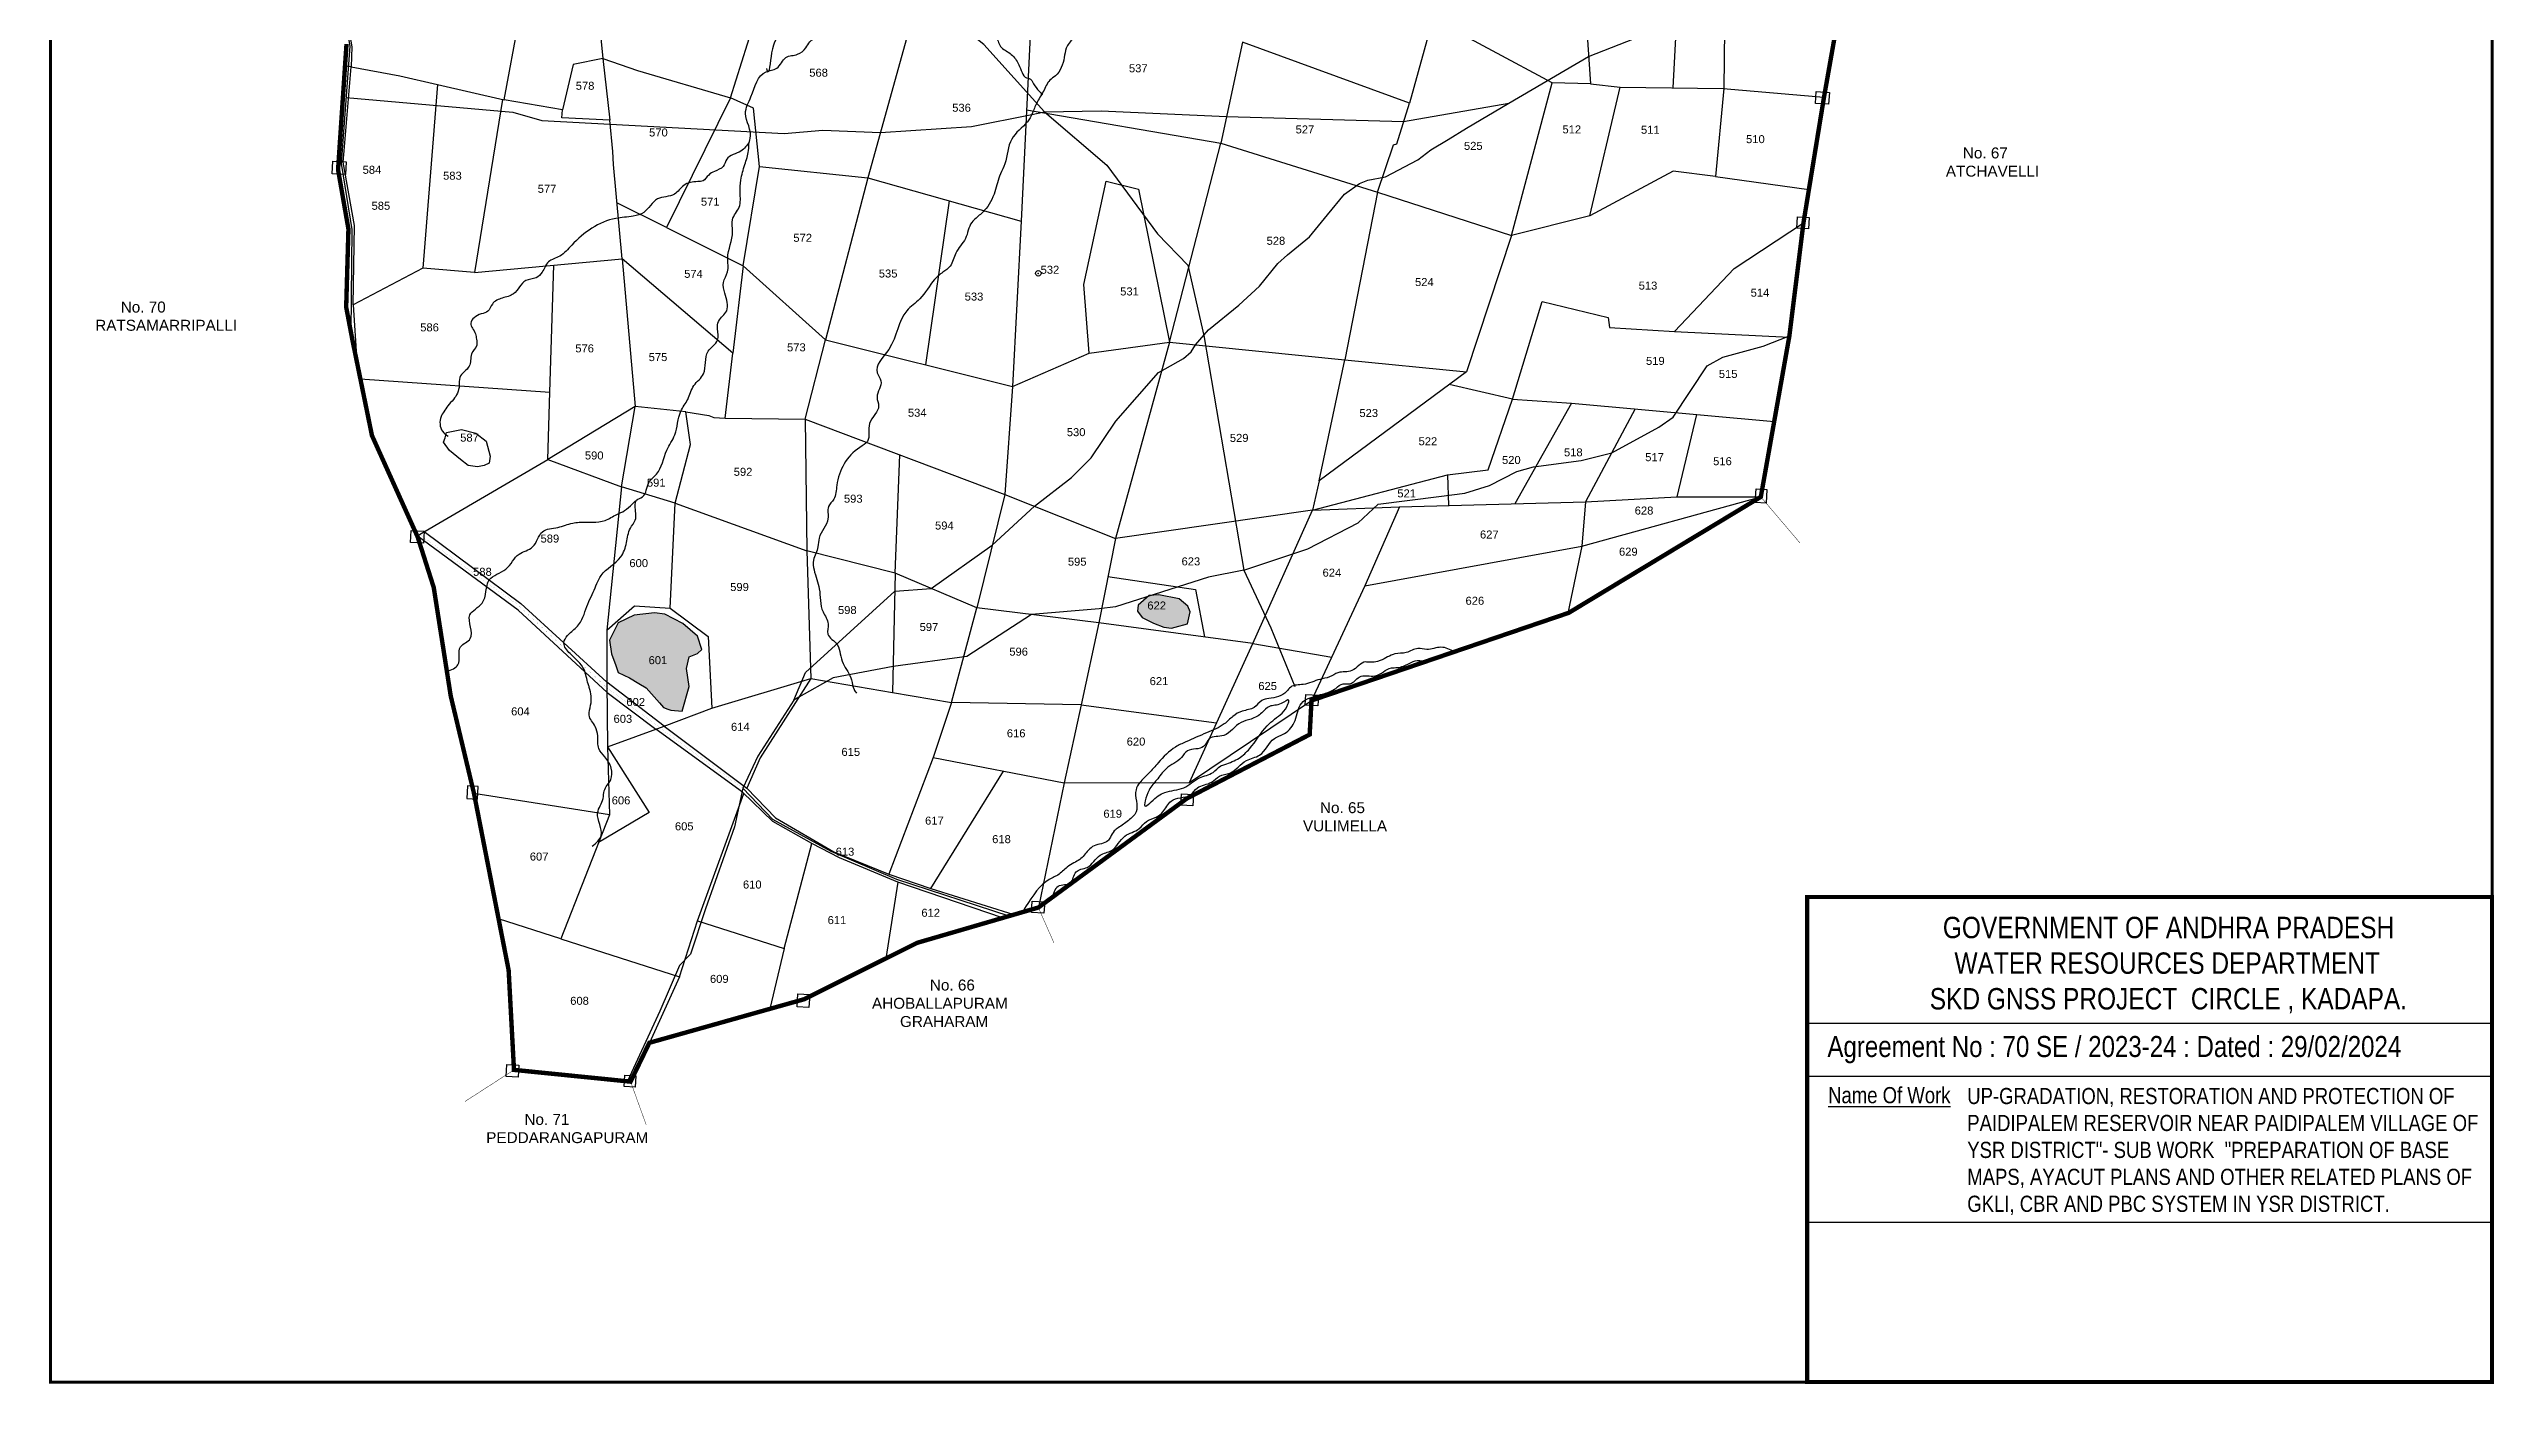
# Model space of a CAD drawing. Header units: millimetres. Extents: x 201998 to 206429, y 1598826 to 1606077.
# Drawn here: x 201998 to 206429, y 1598826 to 1601245 of the extents above; entities that cross this region are included whole.
import ezdxf

# ---------------------------------------------------------------- set-up
doc = ezdxf.new("R2010")
doc.units = ezdxf.units.MM
doc.header["$PDMODE"] = 32
doc.header["$PDSIZE"] = 10
for name, color, linetype in [('FRAME 025', 7, 'Continuous'), ('PLOTS', 7, 'Continuous'), ('PLOTS NO', 7, 'Continuous'), ('ROADS', 1, 'Continuous'), ('STREAMS', 4, 'Continuous'), ('TANKS', 4, 'Continuous'), ('TEXT', 1, 'Continuous'), ('TITLEBLOCK', 7, 'Continuous'), ('VILLAGE BOUNDARY STONES', 1, 'Continuous'), ('VILLAGE BOUNDRY', 5, 'Continuous')]:
    doc.layers.add(name, color=color, linetype=linetype)
doc.styles.add('ARIALN', font='ARIALN.TTF')
doc.styles.get("Standard").update_dxf_attribs({"font": 'arial.ttf'})

# ---------------------------------------------------------------- blocks, each defined once
blk = doc.blocks.new('AQUEDUCT')
blk.add_circle((0, 0), 0.938)

msp = doc.modelspace()

# ---------------------------------------------------------------- hatches: boundary and pattern name
at = {"layer": 'TANKS'}
h = msp.add_hatch(dxfattribs=at)
h.set_pattern_fill('DASH', color=256, scale=1.9816, angle=-3.6104)
h.set_pattern_definition([(356.38964, (193844.571, 1595630.348), (6.67528, 5.8829062), [6.2915795, -6.2915795])])
h.paths.add_polyline_path([(203145.9, 1600044.9), (203158.2, 1600089.9), (203153.6, 1600122.3), (203158.3, 1600143.1), (203173.5, 1600149.1), (203181, 1600156.9), (203173.6, 1600180.6), (203146.9, 1600203.7), (203114, 1600220.8), (203095.4, 1600222.8), (203058.9, 1600218.6), (203029.4, 1600204.9), (203013.9, 1600173.8), (203017.7, 1600148.8), (203025.3, 1600127.6), (203029.9, 1600114.8), (203050.2, 1600105.5), (203067.1, 1600095.2), (203080.3, 1600087.1), (203104.5, 1600060), (203112, 1600051.6), (203119.9, 1600048.8), (203125.2, 1600046.7)])
h.paths.add_polyline_path([(203999.5, 1600204.3), (204018.2, 1600197.3), (204032.1, 1600195.4), (204039.2, 1600196.8), (204061.2, 1600203.1), (204066, 1600224.7), (204062.2, 1600234.9), (204046.2, 1600248.3), (204009.5, 1600255.9), (203992, 1600254.4), (203972.2, 1600236.9), (203970.5, 1600226.2), (203979.5, 1600214.4)])

# ---------------------------------------------------------------- linework, layer by layer
at = {"color": 5, "const_width": 5.6}
msp.add_lwpolyline([(202000.9, 1605698.7), (206425.5, 1605698.7), (206425.5, 1598829.6), (202000.9, 1598829.6)], close=True, dxfattribs=at)
at = {"color": 3}
msp.add_point((203791, 1600838, 23), dxfattribs=at)
at = {"layer": 'FRAME 025', "lineweight": -3, "elevation": 9.4}
for points in [[(205186, 1599479.6), (206427.3, 1599479.6)], [(205185.4, 1599383.8), (206426.8, 1599383.8)], [(205182.7, 1599119.2), (206424, 1599119.2)]]:
    msp.add_lwpolyline(points, dxfattribs=at)
at = {"layer": 'PLOTS'}
for points in [[(202550.2, 1601570.6), (202535.1, 1601435.4), (202528.3, 1601355.6), (202547, 1601248.4), (202545.7, 1601212.2), (202534.7, 1601213.5)], [(202545.7, 1601212.2), (202633.9, 1601195.9), (202702.2, 1601180.3), (202823.1, 1601152.2), (202850.2, 1601298.2), (202665.4, 1601339.1), (202716.3, 1601533.8)], [(202972.7, 1601531.7), (202988.9, 1601362.6), (203001.6, 1601227.5), (202948, 1601216.1), (202928.9, 1601134.5), (202823.1, 1601152.2)], [(203233.4, 1601156.1), (203274.6, 1601286.4), (202988.9, 1601362.6)], [(203778.9, 1601318.3), (203760.1, 1600932.8)], [(204716.2, 1601318.6), (204783.2, 1601304.9), (204791.4, 1601181.2), (204722.5, 1601183.1), (204505.7, 1601299.3)], [(204941.7, 1601174.1), (204950.1, 1601333.8)], [(205035.4, 1601334.7), (205033.1, 1601172.7), (205018.2, 1601013.7), (205187.4, 1600989.8)], [(203562.1, 1601298.1), (203482.1, 1601011.1)], [(204505.7, 1601299.3), (204463.5, 1601146.4), (204161.2, 1601256.8)], [(204161.2, 1601256.8), (204121.8, 1601074.1), (204405.6, 1600984.9), (204434.6, 1601070.9), (204440.5, 1601072.4), (204463.5, 1601146.4)], [(202549.5, 1600780.8), (202551.9, 1600924.6), (202531.4, 1601039.3), (202533, 1601060), (202545.7, 1601212.2)], [(203001.6, 1601227.5), (203014.4, 1601115.8)], [(203001.6, 1601227.5), (203065, 1601205.4), (203233.4, 1601156.1), (203117.2, 1600921.1), (203027.4, 1600965.5)], [(202819.8, 1601153), (202769.3, 1600839.3), (202675.7, 1600847.4), (202549.5, 1600780.8), (202556, 1600678.5)], [(202702.2, 1601180.3), (202675.7, 1600847.4)], [(203117.2, 1600921.1), (203256.1, 1600851.8), (203285.5, 1601031.7), (203275, 1601137.4), (203233.4, 1601156.1)], [(204405.6, 1600984.9), (204648.8, 1600906.7), (204722.5, 1601183.1)], [(204790.4, 1600942.2), (204845.4, 1601175.5)], [(204791.4, 1601181.2), (204845.4, 1601175.5), (205032.2, 1601172.7), (205214.8, 1601157.2)], [(202769.3, 1600839.3), (203036.7, 1600864.3), (203021.1, 1601035.1), (203020, 1601058.9), (203014.4, 1601115.8), (202927.9, 1601119.9), (202928.9, 1601134.5)], [(203769.9, 1601134), (204121.8, 1601074.1)], [(204028.6, 1600713.6), (204121.8, 1601074.1)], [(203285.5, 1601031.7), (203482.1, 1601011.1), (203405.5, 1600717.8), (203256.1, 1600851.8)], [(203482.1, 1601011.1), (203760.1, 1600932.8), (203744, 1600632.8)], [(205018.2, 1601013.7), (204941.7, 1601023.2), (204790.4, 1600942.2), (204648.8, 1600906.7)], [(203587.3, 1600672.2), (203630, 1600969.4)], [(203883, 1600693.4), (203873.4, 1600818), (203913.7, 1601004.9), (203972.5, 1600990.4), (204028.6, 1600713.6)], [(204405.6, 1600984.9), (204346.3, 1600681.2)], [(204943.6, 1600733), (205052, 1600847.1), (205177.6, 1600929.6)], [(204648.8, 1600906.7), (204566.7, 1600659.7)], [(203036.7, 1600864.3), (203060.2, 1600596.6), (202902.3, 1600500.9), (202906.1, 1600622.8), (202913.1, 1600852.7)], [(203256.1, 1600851.8), (203237.7, 1600693.6), (203036.7, 1600864.3)], [(204650.4, 1600610.2), (204703.9, 1600787.1), (204823.4, 1600758), (204826.1, 1600739.9), (204943.6, 1600733), (205151.6, 1600722.5)], [(203223.3, 1600575.5), (203368.3, 1600573.7), (203405.5, 1600717.8)], [(203405.5, 1600717.8), (203744, 1600632.8), (203730.1, 1600437.6)], [(203744, 1600632.8), (203883, 1600693.4), (204028.6, 1600713.6), (204346.3, 1600681.2), (204566.7, 1600659.7), (204299.9, 1600462.3), (204287.6, 1600409.3)], [(204028.6, 1600713.6), (203930.8, 1600357.5)], [(203152.4, 1600587.1), (203194.2, 1600580.5), (203202.8, 1600577), (203223.3, 1600575.5), (203237.7, 1600693.6)], [(204299.9, 1600462.3), (204346.3, 1600681.2)], [(202562.4, 1600647.1), (202906.1, 1600622.8)], [(204287.6, 1600409.3), (204532.6, 1600473), (204606.5, 1600482), (204650.4, 1600610.2), (204535.4, 1600636.5)], [(204650.4, 1600610.2), (204757.1, 1600603), (204654.4, 1600420.8)], [(202902.3, 1600500.9), (203035.9, 1600451.5), (203060.2, 1600596.6)], [(203133.2, 1600421.6), (203160.5, 1600527.9), (203152.4, 1600587.1), (203060.2, 1600596.6)], [(203368.3, 1600573.7), (203730.1, 1600437.6), (203679.4, 1600232.1)], [(203368.3, 1600573.7), (203371.6, 1600335.4)], [(204757.1, 1600603), (205124.5, 1600569.4)], [(204872.8, 1600592.4), (204782.5, 1600424.3)], [(204983.6, 1600582.3), (204948.4, 1600433.3)], [(202665.3, 1600362.7), (202902.3, 1600500.9)], [(203531.5, 1600295), (203539.8, 1600509.2)], [(203035.9, 1600451.5), (203009.1, 1600191.5), (203009.3, 1600097.2), (203010.6, 1599980.2), (203112.9, 1600017.5), (203009.3, 1600097.2)], [(203123.9, 1600231.7), (203133.2, 1600421.6), (203035.9, 1600451.5)], [(203730.1, 1600437.6), (203930.8, 1600357.5), (203901, 1600205.2), (203679.4, 1600232.1)], [(204287.6, 1600409.3), (204445.5, 1600415.2), (204782.5, 1600424.3), (204948.4, 1600433.3), (205100.3, 1600433.1)], [(204532.6, 1600473), (204534.1, 1600417.6)], [(204775.9, 1600343.8), (205100.3, 1600433.1)], [(203133.2, 1600421.6), (203371.6, 1600335.4), (203378.8, 1600104.4)], [(204179.5, 1600167.5), (204287.6, 1600409.3), (203930.8, 1600357.5)], [(204445.5, 1600415.2), (204382.9, 1600271.7), (204286.1, 1600064.3)], [(204782.5, 1600424.3), (204775.9, 1600343.8), (204750.8, 1600222.6)], [(203009.5, 1600078.6), (202848.7, 1600227.8), (202665.3, 1600362.7)], [(202678.1, 1600370.2), (202853.4, 1600240.1), (203009.3, 1600097.2)], [(204382.9, 1600271.7), (204775.9, 1600343.8)], [(203378.8, 1600104.4), (203526.8, 1600078.8), (203633.6, 1600060.4), (203679.4, 1600232.1), (203531.5, 1600295), (203371.6, 1600335.4)], [(203531.5, 1600295), (203526.8, 1600078.8)], [(203917.3, 1600288.6), (204076.1, 1600265.1), (204092.2, 1600179.3)], [(203009.1, 1600191.5), (203059.1, 1600235.8), (203123.9, 1600231.7), (203192.7, 1600180.4), (203199.2, 1600050.3)], [(203901, 1600205.2), (203868.5, 1600056.7), (203633.6, 1600060.4)], [(203837.8, 1599915.1), (204064.9, 1599916), (204179.5, 1600167.5), (203901, 1600205.2)], [(204179.6, 1600167.4), (204322.7, 1600142.6)], [(203009.5, 1600078.6), (203098.2, 1600012.1)], [(203112.9, 1600017.5), (203199.2, 1600050.3), (203378.8, 1600104.4), (203287, 1599960.3), (203262.7, 1599905.4)], [(203633.6, 1600060.4), (203600.5, 1599961.2), (203520, 1599749.9)], [(203868.5, 1600056.7), (203837.8, 1599915.1)], [(203868.5, 1600056.7), (204113.9, 1600023.6)], [(204064.9, 1599916), (204286.1, 1600064.3)], [(203536.4, 1599735.4), (203430.5, 1599779.5), (203380.5, 1599805.4), (203310.2, 1599845.1), (203254.9, 1599898.3), (203098.2, 1600012.1)], [(203112.9, 1600017.5), (203262.7, 1599905.4), (203314.8, 1599851.4), (203420.2, 1599789.9), (203520, 1599749.9), (203596.3, 1599723.9), (203746.9, 1599676.4)], [(203010.6, 1599980.2), (203013.8, 1599857.3), (202768.4, 1599896)], [(203010.6, 1599980.2), (203086.1, 1599861.1), (202994, 1599806.9)], [(203600.5, 1599961.2), (203837.8, 1599915.1), (203791.1, 1599689.2)], [(203596.3, 1599723.9), (203728, 1599936.4)], [(203013.8, 1599857.3), (202925.8, 1599632.8), (202813, 1599668.7)], [(203140.6, 1599563.9), (203173.2, 1599665.4), (203257.7, 1599895.6)], [(203173.2, 1599665.4), (203330.5, 1599615), (203380.5, 1599805.4)], [(203726.1, 1599670.3), (203536.4, 1599735.4), (203514.8, 1599596.9)], [(202925.8, 1599632.8), (203140.6, 1599563.9), (203086.2, 1599444.2)], [(203330.5, 1599615), (203304.5, 1599505.6)]]:
    msp.add_lwpolyline(points, dxfattribs=at)
at = {"layer": 'ROADS'}
for points in [[(202690.3, 1602352.8), (202631.4, 1602113.3), (202614.4, 1601857.8), (202569.6, 1601659.2), (202546.1, 1601571.1), (202524, 1601363), (202543.5, 1601249.3), (202527.5, 1601036.9), (202547.3, 1600917.7), (202545.2, 1600732.2)], [(203802.1, 1601130.7), (203692.5, 1601252.7), (203638.4, 1601295.5), (203571.8, 1601336), (203530.8, 1601363.5), (203504.3, 1601379.2), (203387.3, 1601483.8), (203327.7, 1601542.7), (203222.2, 1601665.7), (203076.3, 1601822.3), (203023.7, 1601889.3), (202977.2, 1601920), (202908.7, 1601958), (202879.7, 1601987.6), (202853.6, 1602017.8), (202797.2, 1602071.7), (202756.8, 1602098.6), (202748.8, 1602111.2), (202685.3, 1602332.5)], [(202536.5, 1601156.6), (202838.9, 1601129.9), (202891.2, 1601115), (203330.5, 1601091.6), (203400.5, 1601097.6), (203505, 1601093.4), (203669.9, 1601104.2), (203779.4, 1601126.1), (203802.1, 1601130.7), (203904.9, 1601132.5), (204132.2, 1601122.4), (204453.1, 1601113), (204643.6, 1601146.1), (204788.1, 1601231.1), (205021.4, 1601322.3)], [(203347.9, 1600065.1), (203369.1, 1600115.2), (203530.8, 1600262.3), (203596.8, 1600267.2), (203707.3, 1600345.5), (203784.1, 1600416), (203851.1, 1600468.2), (203886.8, 1600503.9), (203931.8, 1600570.5), (204008.6, 1600658.6), (204020.8, 1600665.3), (204054.3, 1600683.8), (204067.8, 1600695.9), (204076.1, 1600708.8), (204099.7, 1600736), (204154.6, 1600780.4), (204191.8, 1600815.1), (204225, 1600855.9), (204242.9, 1600871.6), (204282.2, 1600904.1), (204315.2, 1600944.3), (204345.9, 1600981.7), (204373.1, 1601000.8), (204387.9, 1601006.7), (204420, 1601012.7), (204478.7, 1601043.4), (204502.3, 1601061.9), (204533.5, 1601080.5), (204567.2, 1601100.8), (204643.6, 1601146.1)], [(203802.1, 1601130.7), (203915.4, 1601033.8), (204007.1, 1600909.9), (204061.8, 1600852.7), (204091, 1600725.6), (204163.5, 1600300.4), (204212.6, 1600196.1), (204256.1, 1600089.4)], [(204163.5, 1600300.4), (204279.6, 1600338.7), (204370.6, 1600386), (204407.1, 1600419.9), (204516.7, 1600433.9), (204563.8, 1600439.9), (204608.7, 1600453.8), (204658.1, 1600479), (204688.3, 1600487.6), (204774.7, 1600499.2), (204830.2, 1600513.2), (204915.6, 1600559.6), (204941.5, 1600577.6), (205002.8, 1600670.7), (205031.3, 1600686), (205104.5, 1600705.9), (205152.1, 1600724.8)], [(204163.5, 1600300.4), (204099.2, 1600287.7), (203931, 1600233.9), (203901.4, 1600230.4), (203778.7, 1600220), (203661.4, 1600144.1), (203527.9, 1600126.1), (203419.4, 1600105.4), (203357.1, 1600070.3), (203347.9, 1600065.1), (203282.6, 1599963.6), (203255.7, 1599905.4), (203240.3, 1599835.6), (203187.7, 1599686.6), (203160.9, 1599604.6), (203140.6, 1599584.1), (203105.2, 1599501.7), (203046.4, 1599374.4)], [(203738.3, 1599673.8), (203534.6, 1599739.8), (203415.5, 1599790.6), (203309.9, 1599848.8), (203255.7, 1599905.4)]]:
    msp.add_lwpolyline(points, dxfattribs=at)
at = {"layer": 'ROADS', "const_width": 0.1}
msp.add_lwpolyline([(203255.7, 1599905.4), (203103.9, 1600015.7), (203009.5, 1600087.1), (202912.6, 1600177.4), (202845.6, 1600239.4), (202662, 1600370.1)], dxfattribs=at)
at = {"layer": 'STREAMS'}
for points in [[(204185.7, 1601780), (204197.4, 1601761.5), (204203.1, 1601740.3), (204222.6, 1601723.6), (204225.5, 1601700.9), (204211.3, 1601684), (204205.8, 1601665.9), (204193.2, 1601647.5), (204189.7, 1601628.7), (204172.7, 1601610.6), (204163.9, 1601594.7), (204157.8, 1601574.8), (204137.4, 1601546.6), (204125.5, 1601516.5), (204113.1, 1601501.8), (204112.3, 1601475.3), (204092.7, 1601439.8), (204081.5, 1601402.5), (204071.4, 1601377.6), (204067.2, 1601365.6), (204077.4, 1601333), (204078.4, 1601315.6), (204075.2, 1601269.7), (204067.4, 1601265.4), (204050.3, 1601270.2), (204027.7, 1601285.3), (204012.6, 1601299.2), (203993.4, 1601298), (203972.7, 1601299.3), (203942.8, 1601295.7), (203924.4, 1601296.2), (203904.6, 1601301.6), (203878.1, 1601285.5), (203853.8, 1601263.2), (203841.8, 1601245.9), (203838, 1601229.1), (203822, 1601195.9), (203812.1, 1601188), (203800.1, 1601167.4), (203788.1, 1601146.6), (203780, 1601127.4), (203771.2, 1601112.8), (203742.8, 1601081.3), (203730.4, 1601036.5), (203722.3, 1601018.1), (203712.4, 1600985.9), (203693.2, 1600951.6), (203678.4, 1600938.3), (203670.4, 1600930.1), (203659, 1600901.3), (203641.5, 1600874.9), (203631.1, 1600850.8), (203618, 1600840), (203603.1, 1600826.8), (203576.4, 1600791.8), (203552.6, 1600770.4), (203519.9, 1600700), (203499.2, 1600657.8), (203505.9, 1600643.2), (203498.8, 1600613.7), (203501.7, 1600598.2), (203485.4, 1600566.1), (203481.4, 1600533.6), (203467.6, 1600522.8), (203426, 1600454.1), (203420.2, 1600428.7), (203411, 1600415.4), (203409.9, 1600393.5), (203393.8, 1600358.4), (203391.8, 1600342.8), (203383.7, 1600318.3), (203389.8, 1600283.4), (203394.2, 1600266.5), (203400.9, 1600224.8), (203410.3, 1600202.9), (203409.6, 1600184.7), (203426.6, 1600165.5), (203432.1, 1600148.7), (203437.4, 1600131.5), (203452.6, 1600101.5), (203457.1, 1600084.1), (203461.3, 1600077.5)], [(202982.4, 1599800.1), (202999, 1599819.6), (202992.5, 1599860.7), (203002.3, 1599886.7), (203004.2, 1599900.6), (203016.4, 1599920.9), (203017, 1599941.6), (203005.3, 1599962.3), (202994.7, 1599977), (202992.6, 1600000.4), (202988.1, 1600017.1), (202976.9, 1600037.8), (202979.8, 1600055.7), (202977.4, 1600087.8), (202975.2, 1600094.3), (202967.8, 1600120.2), (202942.5, 1600149.2), (202931.4, 1600168.6), (202937.7, 1600182), (202953.5, 1600196.3), (202961.4, 1600206.4), (202976.4, 1600243.7), (202984.6, 1600260.4), (202998.7, 1600290.6), (203034.4, 1600324.3), (203044.9, 1600350.3), (203051.8, 1600376.4), (203060.7, 1600391), (203060.6, 1600417.3), (203063, 1600426.9), (203073.8, 1600433.1), (203085.3, 1600459.4), (203099, 1600474.3), (203117.8, 1600517.8), (203132.3, 1600545.5), (203143.2, 1600588.1), (203155.7, 1600609.8), (203166.9, 1600634.6), (203184.4, 1600656.2), (203192.6, 1600696.8), (203209.9, 1600717.2), (203209.5, 1600737.6), (203211.7, 1600750.9), (203226.3, 1600770.4), (203223.1, 1600802), (203220.5, 1600821.7), (203228, 1600840.8), (203228.2, 1600865.7), (203237.1, 1600914), (203236.7, 1600935.3), (203249.1, 1600958.1), (203250.7, 1600984.4), (203252.2, 1601006.8), (203259.1, 1601035.1), (203265.9, 1601060.5), (203267.5, 1601077.1), (203269, 1601082.2), (203260.5, 1601127.7), (203270.3, 1601158), (203297.6, 1601203.3), (203317, 1601209.6), (203333.8, 1601229.3), (203354.9, 1601234.8), (203369.5, 1601246.6), (203377.1, 1601257.6), (203413.7, 1601280.1), (203420.9, 1601287.2), (203444.9, 1601295.7), (203459.9, 1601307.1), (203471.7, 1601322.4), (203489.5, 1601328.6), (203530.3, 1601376.7), (203540.3, 1601379.3), (203574.7, 1601379.6), (203615, 1601363.5), (203632.4, 1601334.6), (203662.3, 1601316.1), (203673.6, 1601305.2), (203688.4, 1601284.8), (203713.5, 1601268), (203722.7, 1601249.1), (203739.9, 1601236.4), (203753.8, 1601219.4), (203760.2, 1601205.3), (203767.5, 1601193.7), (203776.8, 1601189.7), (203784.9, 1601177.6), (203796.9, 1601161.6), (203795.9, 1601162.2)], [(203371.4, 1601383.9), (203355.4, 1601323.9), (203339.9, 1601295.3), (203326.4, 1601277.2), (203307.8, 1601237.5), (203300.3, 1601204.2), (203298.9, 1601209)], [(203267.3, 1601076.1), (203252.1, 1601059.6), (203226.3, 1601044.7), (203220.1, 1601031.8), (203204.1, 1601022.8), (203193.7, 1601016.2), (203183.5, 1601005.7), (203173.8, 1601004.2), (203148.5, 1600997.4), (203131.6, 1600981.5), (203100.9, 1600972.8), (203076, 1600948.3), (203057.1, 1600941.6), (203025.3, 1600937.5), (202945.5, 1600888.9), (202923.8, 1600869.2), (202903.5, 1600859), (202891.9, 1600840), (202881, 1600830.1), (202862.3, 1600824.8), (202840.1, 1600801), (202819.7, 1600793.3), (202801.7, 1600782.4), (202793.8, 1600769.4), (202781.4, 1600764.5), (202762.7, 1600747.7), (202770.9, 1600728.7), (202772.9, 1600718.8), (202773.3, 1600707.9), (202764.1, 1600692.3), (202762.2, 1600680.1), (202759.7, 1600670.1), (202742.8, 1600649.3), (202741.7, 1600634.4), (202731.3, 1600609.6), (202720.9, 1600598.2), (202713.6, 1600587.3), (202708.8, 1600578.5), (202711.3, 1600551.9), (202721.6, 1600542.8)], [(202719.2, 1600117.2), (202739.4, 1600129), (202744.1, 1600161.3), (202761.7, 1600176.4), (202761, 1600219.2), (202783.1, 1600240.5), (202796.1, 1600282.6), (202826.3, 1600302.4), (202850.4, 1600329.6), (202874.7, 1600342.5), (202892.5, 1600369.9), (202920.2, 1600377.8), (202947.3, 1600385.6), (202959.1, 1600387.2), (203005.9, 1600390.5), (203027.3, 1600401.4), (203041.3, 1600408.2), (203055.3, 1600420.2), (203061.3, 1600426)], [(204545, 1600152.5), (204520.7, 1600160.7), (204495.1, 1600156.8), (204478.9, 1600158.4), (204457.7, 1600151.2), (204437.3, 1600148.6), (204424, 1600143.1), (204410.8, 1600136.6), (204388.4, 1600133.7), (204384.4, 1600134), (204359.4, 1600118.4), (204334.1, 1600114.6), (204318.8, 1600107), (204301.3, 1600102.5), (204271.1, 1600093.3), (204248.4, 1600088.6), (204240.8, 1600080.3), (204208.8, 1600067.8), (204195.8, 1600064.2), (204182.4, 1600051.8), (204160.7, 1600045), (204143.6, 1600035.4), (204128.1, 1600021.9), (204095.9, 1600005.6), (204058.6, 1599989.3), (204039.6, 1599979.9), (204008.5, 1599951.6), (203990.8, 1599931.9), (203975, 1599915.6), (203968.1, 1599902.6), (203968.1, 1599862.3), (203954.3, 1599846.9), (203936, 1599833.7), (203928.7, 1599828), (203921.7, 1599816.4), (203917.1, 1599810.1), (203892.4, 1599801.2), (203881.8, 1599792.9), (203866, 1599776.1), (203855.6, 1599770.2), (203843.4, 1599762.4), (203826.2, 1599748), (203817.8, 1599743.9), (203771.9, 1599696.7), (203763.6, 1599681.2), (203799.8, 1599695.6), (203815.4, 1599707), (203827, 1599727.7), (203849.1, 1599734.1), (203859.6, 1599753.6), (203868.1, 1599758.5), (203879.8, 1599762), (203903.2, 1599784.1), (203923.5, 1599792.5), (203947.9, 1599818.6), (203973.8, 1599832.3), (203986.9, 1599845.1), (204004.4, 1599853), (204016.8, 1599862.3), (204031.8, 1599882.1), (204048.4, 1599888.1), (204066.5, 1599893.1), (204079.3, 1599905.9), (204105.1, 1599916.4), (204119.3, 1599927.1), (204138.1, 1599932.7), (204168.4, 1599955.5), (204192.1, 1599965.4), (204218.9, 1599995.4), (204237.1, 1600004.3), (204256.3, 1600028.3), (204267.7, 1600058.7), (204308.3, 1600076.4), (204330, 1600086.2), (204343.4, 1600094.4), (204356.1, 1600094.6), (204372.6, 1600106.8), (204401.6, 1600109.1), (204430.9, 1600123.2), (204441.5, 1600123.9), (204463.1, 1600131.4), (204477.5, 1600136.9), (204497.8, 1600136.4), (204498.6, 1600136.6)]]:
    msp.add_spline(points, degree=3, dxfattribs=at)
msp.add_open_spline([(203985.6, 1599872.9), (203980.7, 1599872), (203990.1, 1599905), (204006.3, 1599919.5), (204022.4, 1599945.2), (204048, 1599954.1), (204062.2, 1599979.8), (204091, 1599972.7), (204100, 1600001.7), (204134.7, 1599995.2), (204150.5, 1600025.4), (204178.4, 1600029.6), (204195.3, 1600039.9), (204210.4, 1600057.6), (204227.5, 1600053.2), (204247.5, 1600070.5), (204240.1, 1600044.7), (204223.9, 1600035), (204196.7, 1600011), (204181.4, 1599982.7), (204155, 1599958), (204135.6, 1599950.5), (204118, 1599945.2), (204107, 1599929.8), (204079.3, 1599926.2), (204056.4, 1599901.7), (204019.9, 1599901.1), (204001.5, 1599886.8), (203987.8, 1599873.2), (203985.6, 1599872.9)], degree=3, knots=[0, 0, 0, 0, 74.238944, 132.387959, 199.911842, 286.297772, 327.746466, 404.094682, 447.380102, 515.887835, 614.618537, 662.971234, 720.413334, 765.628832, 821.081849, 859.236055, 878.943734, 970.254531, 1015.320863, 1148.20297, 1212.168104, 1283.604338, 1303.954021, 1349.310215, 1416.015604, 1501.156064, 1590.081328, 1665.3699, 1698.127108, 1698.127108, 1698.127108, 1698.127108], dxfattribs=at)
at = {"layer": 'TANKS'}
for points in [[(202718.7, 1600549.9), (202745.8, 1600555.1), (202772, 1600548.5), (202790.4, 1600533.9), (202797.7, 1600507), (202795.9, 1600494.3), (202787, 1600490.1), (202774.7, 1600487.4), (202758, 1600489.9), (202744.1, 1600501.1), (202723.8, 1600517.4), (202713.4, 1600532.5), (202716.4, 1600539.9)], [(203999.5, 1600204.3), (204018.2, 1600197.3), (204032.1, 1600195.4), (204039.2, 1600196.8), (204061.2, 1600203.1), (204066, 1600224.7), (204062.2, 1600234.9), (204046.2, 1600248.3), (204009.5, 1600255.9), (203992, 1600254.4), (203972.2, 1600236.9), (203970.5, 1600226.2), (203979.5, 1600214.4)], [(203145.9, 1600044.9), (203158.2, 1600089.9), (203153.6, 1600122.3), (203158.3, 1600143.1), (203173.5, 1600149.1), (203181, 1600156.9), (203173.6, 1600180.6), (203146.9, 1600203.7), (203114, 1600220.8), (203095.4, 1600222.8), (203058.9, 1600218.6), (203029.4, 1600204.9), (203013.9, 1600173.8), (203017.7, 1600148.8), (203025.3, 1600127.6), (203029.9, 1600114.8), (203050.2, 1600105.5), (203067.1, 1600095.2), (203080.3, 1600087.1), (203104.5, 1600060), (203112, 1600051.6), (203119.9, 1600048.8), (203125.2, 1600046.7)]]:
    msp.add_lwpolyline(points, close=True, dxfattribs=at)
at = {"layer": 'VILLAGE BOUNDARY STONES'}
for points in [[(205200.5, 1601167.3), (205224.5, 1601165.8), (205223.1, 1601144.4), (205199.1, 1601145.9)], [(202512.7, 1601041.4), (202536.9, 1601039.9), (202535.4, 1601017), (202511.2, 1601018.5)], [(205167, 1600940.3), (205187.8, 1600939), (205186.5, 1600918.6), (205165.7, 1600919.9)], [(205091.7, 1600447.8), (205111.5, 1600446.5), (205110, 1600421.7), (205090.1, 1600423)], [(202654.8, 1600372.4), (202678.3, 1600371), (202677, 1600349.3), (202653.4, 1600350.7)], [(204276, 1600075.2), (204298.6, 1600073.8), (204297.3, 1600054.3), (204274.8, 1600055.7)], [(202775.9, 1599908.3), (202756.6, 1599909.5), (202755.2, 1599886.8), (202774.5, 1599885.6)], [(204050.7, 1599895.2), (204072.2, 1599893.8), (204070.9, 1599873.5), (204049.4, 1599874.8)], [(203779.7, 1599700.7), (203802.6, 1599699.3), (203801.3, 1599678.8), (203778.4, 1599680.2)], [(203355.3, 1599533.1), (203376.9, 1599531.7), (203375.4, 1599508.2), (203353.8, 1599509.6)], [(202828, 1599404.9), (202849.7, 1599403.5), (202848.3, 1599381.9), (202826.7, 1599383.3)], [(203041.6, 1599385.4), (203061.9, 1599384.1), (203060.7, 1599364), (203040.3, 1599365.3)]]:
    msp.add_lwpolyline(points, close=True, dxfattribs=at)
at = {"layer": 'VILLAGE BOUNDRY'}
for points, const_width in [([(202537.4, 1601253.5), (202522.1, 1601025.9), (202540.9, 1600918.1), (202536.8, 1600776.9), (202548.1, 1600717.3), (202583.5, 1600544.3), (202666.4, 1600360.4), (202695.5, 1600268.9), (202726.3, 1600072.3), (202768.4, 1599896), (202831.2, 1599575.7), (202840.9, 1599395.1), (203052.2, 1599373.8), (203086.2, 1599444.2), (203366.7, 1599523.1), (203571.6, 1599625.3), (203791.1, 1599689.2), (204060.3, 1599886.8), (204282.8, 1600002.6), (204286.1, 1600064.3), (204752.3, 1600223.1), (205100.3, 1600433.1), (205152.1, 1600724.8), (205177.6, 1600929.6), (205214.8, 1601157.2), (205270.1, 1601469.7)], 8), ([(205100.3, 1600433.1), (205171.1, 1600349.8)], 0.793), ([(203791.1, 1599689.2), (203819.4, 1599625.1)], 0.793), ([(202840.9, 1599395.1), (202752.3, 1599338)], 0.793), ([(203052.2, 1599373.8), (203080.3, 1599296)], 0.793)]:
    msp.add_lwpolyline(points, dxfattribs=dict(at, const_width=const_width))
at = {"layer": 'VILLAGE BOUNDRY', "color": 5, "const_width": 7.28}
msp.add_lwpolyline([(206425.5, 1598829.6), (205184.3, 1598829.6), (205184.3, 1599708.2), (206425.5, 1599708.2)], close=True, dxfattribs=at)

# ---------------------------------------------------------------- block references
at = {"rotation": 18.35689587063089}
msp.add_blockref('AQUEDUCT', (204304.3, 1600073.8), dxfattribs=at)

# ---------------------------------------------------------------- texts
at = {"layer": 'PLOTS NO'}
for s, p in [('578', (202952.8, 1601170.6)), ('568', (203376, 1601194.3)), ('537', (203955.3, 1601202.3)), ('536', (203635, 1601130.8)), ('570', (203085.7, 1601086)), ('527', (204257.3, 1601091.5)), ('512', (204740.9, 1601091.6)), ('511', (204883.1, 1601090.9)), ('525', (204562.4, 1601061.7)), ('510', (205073.6, 1601073.9)), ('584', (202566.6, 1601018.4)), ('583', (202712.4, 1601007.7)), ('585', (202582.8, 1600953.2, 33)), ('577', (202883.9, 1600983.9)), ('571', (203179.6, 1600960.6)), ('572', (203347.1, 1600895.2)), ('528', (204204.7, 1600889.8)), ('574', (203149.3, 1600829.9)), ('535', (203502, 1600830.5)), ('532', (203795.2, 1600837.3)), ('533', (203657.6, 1600788.7)), ('531', (203939.4, 1600798)), ('524', (204473.7, 1600815)), ('513', (204879, 1600808.6)), ('514', (205081.9, 1600795.8)), ('586', (202671, 1600732.9)), ('576', (202952, 1600694.9)), ('573', (203335.7, 1600696.8)), ('575', (203085, 1600679.1)), ('519', (204892.3, 1600672.2)), ('515', (205024.2, 1600648.6)), ('534', (203554.7, 1600578.3)), ('523', (204372.9, 1600577.8)), ('587', (202743.4, 1600533.2)), ('530', (203842.7, 1600543.1)), ('529', (204138.1, 1600532.7)), ('522', (204480.1, 1600526.6)), ('518', (204743.6, 1600506.6)), ('590', (202969.4, 1600500.9)), ('592', (203239.1, 1600471.3)), ('520', (204631.3, 1600492.7)), ('517', (204890.8, 1600497.8)), ('516', (205013.9, 1600490.5)), ('591', (203081.8, 1600451.6)), ('593', (203438.8, 1600422.6)), ('521', (204441.6, 1600432.2)), ('594', (203603.9, 1600374)), ('628', (204871.8, 1600401.1)), ('589', (202889, 1600350.4)), ('627', (204591.4, 1600357.7)), ('588', (202766.8, 1600290.1)), ('600', (203050, 1600305.9)), ('595', (203844.6, 1600308.5)), ('623', (204050.6, 1600309)), ('624', (204306.1, 1600288.6)), ('629', (204843.3, 1600326.6)), ('599', (203232.7, 1600262.6)), ('598', (203428, 1600220.9)), ('622', (203988.6, 1600229.1)), ('626', (204565.2, 1600237.7)), ('597', (203576, 1600190.2)), ('601', (203084.8, 1600130.1)), ('596', (203738.5, 1600145.5)), ('621', (203992.8, 1600092.1)), ('625', (204189.7, 1600083.3)), ('604', (202835.7, 1600037.3)), ('603', (203021.3, 1600023.8)), ('602', (203044.6, 1600054.3)), ('614', (203234.1, 1600009.3)), ('616', (203734, 1599997.6)), ('620', (203951.2, 1599982.6)), ('615', (203434.3, 1599963.9)), ('606', (203018, 1599876.1)), ('619', (203909, 1599851.9)), ('605', (203132.5, 1599829.1)), ('617', (203585.9, 1599839.4)), ('618', (203707.4, 1599805.8)), ('607', (202869.6, 1599774.3)), ('613', (203423.8, 1599783.1)), ('610', (203255.8, 1599723.6)), ('612', (203579.1, 1599672.5)), ('611', (203409.2, 1599659.2)), ('609', (203196, 1599552.7)), ('608', (202942.8, 1599513))]:
    msp.add_text(s, height=14.5, dxfattribs=at).set_placement(p)
at = {"layer": 'TEXT', "char_height": 19.816, "attachment_point": 1}
for s, insert, width in [('    No. 67   ATCHAVELLI', (205435.6, 1601066.1), 156.391), ('      No. 70 RATSAMARRIPALLI', (202082.1, 1600786.9), 130.083), ('    No. 65   VULIMELLA', (204270.7, 1599880), 156.391), ('\\pi23.412;      No. 66 \\P\\pi-35.39393;AHOBALLAPURAM\\P\\pi0.00723;  GRAHARAM', (203525, 1599558.7), 173.263), ('         No. 71 PEDDARANGAPURAM', (202790.6, 1599315.3), 173.263)]:
    msp.add_mtext(s, dxfattribs=dict(at, insert=insert, width=width))
at = {"layer": 'TITLEBLOCK', "extrusion": (0.000201441, 0.004807, 0.999988), "style": 'ARIALN'}
msp.add_text('%%UName Of Work', height=29.276, rotation=359.9999, dxfattribs=at).set_placement((205222.3, 1599316, 7735.1))
at = {"layer": 'TITLEBLOCK', "extrusion": (0.000201441, 0.004807, 0.999988), "attachment_point": 1, "text_direction": (1, -1e-06, -0.000201), "style": 'ARIALN'}
for s, insert, char_height, width in [('\\pi50.65559;GOVERNMENT OF ANDHRA PRADESH  \\P\\pi71.71718;WATER RESOURCES DEPARTMENT      \\P\\pi26.97947;SKD GNSS PROJECT  CIRCLE , KADAPA.', (205379.5, 1599672.4, 3.5), 38.716, 913.14), ('Agreement No : 70 SE / 2023-24 : Dated : 29/02/2024', (205221, 1599456.5, 2.4), 38.059, 1228.501), ('UP-GRADATION, RESTORATION AND PROTECTION OF PAIDIPALEM RESERVOIR NEAR PAIDIPALEM VILLAGE OF YSR DISTRICT"- SUB WORK  "PREPARATION OF BASE MAPS, AYACUT PLANS AND OTHER RELATED PLANS OF GKLI, CBR AND PBC SYSTEM IN YSR DISTRICT.', (205474.4, 1599362.4, 3.2), 29.2762, 945.001)]:
    msp.add_mtext(s, dxfattribs=dict(at, insert=insert, char_height=char_height, width=width))

doc.saveas('drawing.dxf')
